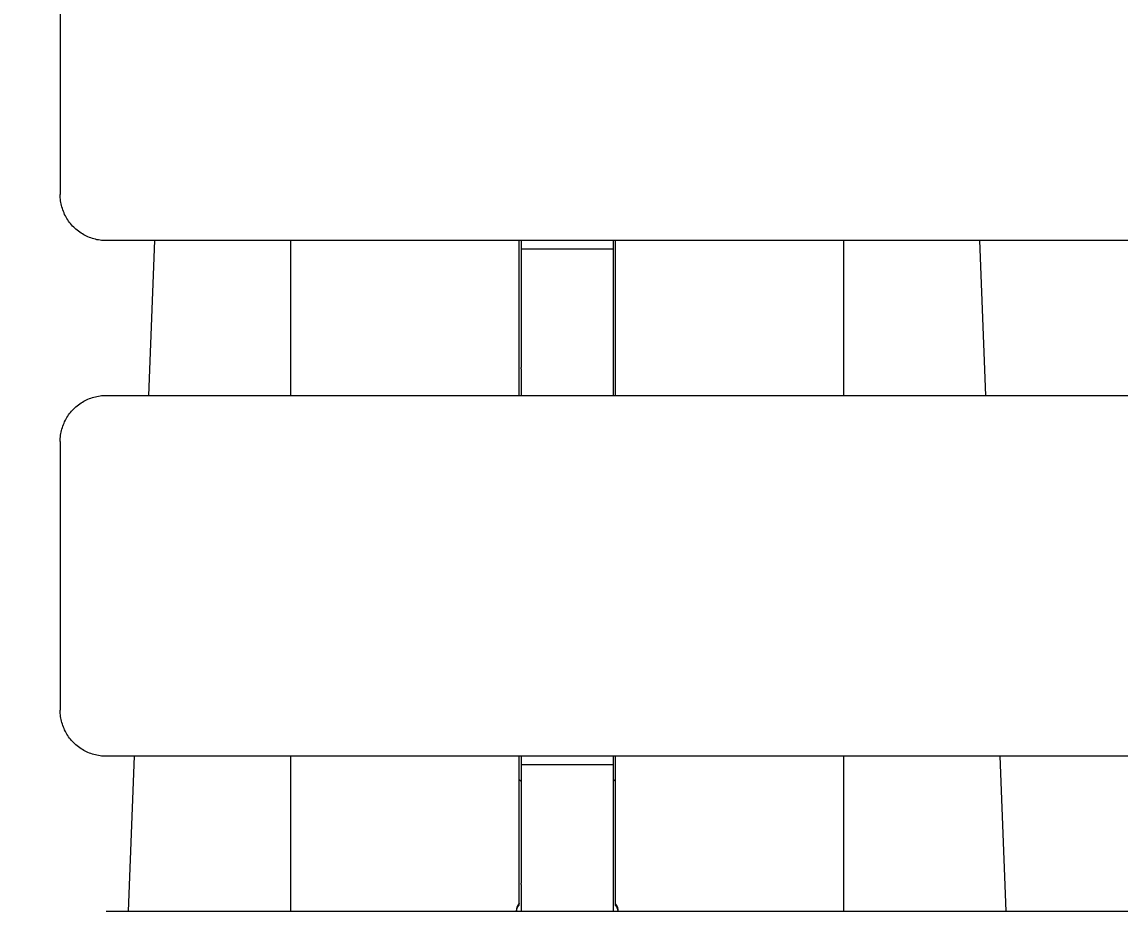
# Model space of a CAD drawing. Header units: inches. Extents: x -6 to 177, y -6 to 113.
# Drawn here: x 1.18 to 5.871, y 12.998 to 16.796 of the extents above; entities that cross this region are included whole.
import ezdxf

# ---------------------------------------------------------------- set-up
doc = ezdxf.new("R2010")
doc.units = ezdxf.units.IN
doc.layers.add('ZANO_R', color=7, linetype='Continuous', lineweight=0)
doc.layers.add('ZANO_W', color=1, linetype='Continuous', lineweight=0)
doc.styles.get("Standard").update_dxf_attribs({"font": 'arial.ttf'})
doc.dimstyles.new('amerykanie', dxfattribs={"dimtxt": 50, "dimasz": 50, "dimexe": 0.5, "dimexo": 0.5, "dimgap": 1, "dimtad": 1, "dimdec": 0, "dimzin": 0, "dimlunit": 5, "dimtxsty": 'Standard', "dimcen": 0.09, "dimclrd": 1, "dimclre": 1, "dimclrt": 1, "dimazin": 0, "dimtfac": 1, "dimtdec": 0, "dimtmove": 0, "dimatfit": 3, "dimfxl": 1, "dimtzin": 0, "dimarcsym": 1})

# ---------------------------------------------------------------- blocks, each defined once
blk = doc.blocks.new('*D367')
at = {"layer": 'ZANO_W', "color": 1, "lineweight": -2}
for p, q in [((1.0406, 28.1399), (-2.507, 28.1399)), ((-2.007, 27.1399), (-2.007, 1.4411)), ((1.0406, 0.4411), (-2.507, 0.4411))]:
    blk.add_line(p, q, dxfattribs=at)
at = {"layer": 'ZANO_W', "color": 1}
for points in [[(-1.8404, 27.1399), (-2.1737, 27.1399), (-2.007, 28.1399)], [(-2.1737, 1.4411), (-1.8404, 1.4411), (-2.007, 0.4411)]]:
    blk.add_solid(points, dxfattribs=at)
at = {"layer": 'ZANO_W', "color": 1, "insert": (-3.3473, 14.2905), "char_height": 1.625, "attachment_point": 5, "rotation": 90}
blk.add_mtext('27 11/16', dxfattribs=at)

msp = doc.modelspace()

# ---------------------------------------------------------------- linework, layer by layer
at = {"layer": 'ZANO_R'}
for p, q in [((1.34378, 17.20683), (1.34378, 16.10534)), ((1.34378, 16.10534), (1.34378, 16.05879)), ((1.34389, 16.05207), (1.34378, 16.05879)), ((1.34424, 16.04535), (1.34389, 16.05207)), ((1.34481, 16.03865), (1.34424, 16.04535)), ((1.34561, 16.03198), (1.34481, 16.03865)), ((1.34664, 16.02534), (1.34561, 16.03198)), ((1.3479, 16.01873), (1.34664, 16.02534)), ((1.34938, 16.01218), (1.3479, 16.01873)), ((1.35108, 16.00567), (1.34938, 16.01218)), ((1.353, 15.99923), (1.35108, 16.00567)), ((1.35515, 15.99286), (1.353, 15.99923)), ((1.3575, 15.98656), (1.35515, 15.99286)), ((1.36008, 15.98035), (1.3575, 15.98656)), ((1.36286, 15.97424), (1.36008, 15.98035)), ((1.36585, 15.96821), (1.36286, 15.97424)), ((1.36904, 15.9623), (1.36585, 15.96821)), ((1.37244, 15.9565), (1.36904, 15.9623)), ((1.37603, 15.95081), (1.37244, 15.9565)), ((1.37981, 15.94526), (1.37603, 15.95081)), ((1.38378, 15.93983), (1.37981, 15.94526)), ((1.38793, 15.93455), (1.38378, 15.93983)), ((1.39226, 15.9294), (1.38793, 15.93455)), ((1.39677, 15.92441), (1.39226, 15.9294)), ((1.40144, 15.91958), (1.39677, 15.92441)), ((1.40627, 15.91491), (1.40144, 15.91958)), ((1.41126, 15.9104), (1.40627, 15.91491)), ((1.41641, 15.90607), (1.41126, 15.9104)), ((1.42169, 15.90192), (1.41641, 15.90607)), ((1.42712, 15.89795), (1.42169, 15.90192)), ((1.43267, 15.89417), (1.42712, 15.89795)), ((1.43836, 15.89058), (1.43267, 15.89417)), ((1.44416, 15.88718), (1.43836, 15.89058)), ((1.45007, 15.88399), (1.44416, 15.88718)), ((1.4561, 15.881), (1.45007, 15.88399)), ((1.46221, 15.87822), (1.4561, 15.881)), ((1.46842, 15.87564), (1.46221, 15.87822)), ((1.47472, 15.87328), (1.46842, 15.87564)), ((1.48109, 15.87114), (1.47472, 15.87328)), ((1.48753, 15.86922), (1.48109, 15.87114)), ((1.49404, 15.86752), (1.48753, 15.86922)), ((1.50059, 15.86604), (1.49404, 15.86752)), ((1.5072, 15.86478), (1.50059, 15.86604)), ((1.51384, 15.86375), (1.5072, 15.86478)), ((1.52051, 15.86295), (1.51384, 15.86375)), ((1.52721, 15.86238), (1.52051, 15.86295)), ((1.53393, 15.86203), (1.52721, 15.86238)), ((1.54065, 15.86192), (1.53393, 15.86203)), ((13.11297, 15.86192), (1.54065, 15.86192)), ((1.72184, 15.20073), (1.74761, 15.86192)), ((2.32812, 15.86192), (2.32812, 15.20073)), ((3.30459, 15.20073), (3.30459, 15.86192)), ((3.31247, 15.86192), (3.31247, 15.82582)), ((3.70621, 15.86192), (3.70621, 15.82582)), ((3.71408, 15.86192), (3.71408, 15.20073)), ((4.69055, 15.20073), (4.69055, 15.86192)), ((5.27106, 15.86192), (5.29684, 15.20073)), ((3.31247, 15.82582), (3.31247, 15.82584)), ((3.31247, 15.82584), (3.31247, 15.82584)), ((3.31247, 15.82584), (3.31247, 15.82584)), ((3.31247, 15.82584), (3.31247, 15.82581)), ((3.70621, 15.82584), (3.31247, 15.82584)), ((3.31247, 15.82581), (3.31247, 15.82556)), ((3.31247, 15.82556), (3.31247, 15.82431)), ((3.31247, 15.82431), (3.31247, 15.81855)), ((3.31247, 15.81855), (3.31247, 15.79366)), ((3.70621, 15.82582), (3.70621, 15.82584)), ((3.70621, 15.82584), (3.70621, 15.82584)), ((3.70621, 15.82584), (3.70621, 15.82584)), ((3.70621, 15.82584), (3.70621, 15.82581)), ((3.70621, 15.82581), (3.70621, 15.82556)), ((3.70621, 15.82556), (3.70621, 15.82431)), ((3.70621, 15.82431), (3.70621, 15.81855)), ((3.70621, 15.81855), (3.70621, 15.79366)), ((3.31247, 15.79366), (3.31247, 15.71271)), ((3.70621, 15.79366), (3.70621, 15.71271)), ((3.31247, 15.71271), (3.31247, 15.31932)), ((3.70621, 15.71271), (3.70621, 15.31932)), ((3.31247, 15.31434), (3.31247, 15.31932)), ((3.31247, 15.31434), (3.31247, 15.20073)), ((3.70621, 15.31932), (3.70621, 15.31434)), ((3.70621, 15.31434), (3.70621, 15.20073)), ((1.50059, 15.19661), (1.5072, 15.19786)), ((1.5072, 15.19786), (1.51384, 15.19889)), ((1.51384, 15.19889), (1.52051, 15.19969)), ((1.52051, 15.19969), (1.52721, 15.20027)), ((1.52721, 15.20027), (1.53393, 15.20061)), ((1.53393, 15.20061), (1.54065, 15.20073)), ((1.54065, 15.20073), (13.11297, 15.20073)), ((1.40627, 15.14774), (1.41126, 15.15224)), ((1.41126, 15.15224), (1.41641, 15.15657)), ((1.41641, 15.15657), (1.42169, 15.16072)), ((1.42169, 15.16072), (1.42712, 15.16469)), ((1.42712, 15.16469), (1.43267, 15.16848)), ((1.43267, 15.16848), (1.43836, 15.17207)), ((1.43836, 15.17207), (1.44416, 15.17546)), ((1.44416, 15.17546), (1.45007, 15.17865)), ((1.45007, 15.17865), (1.4561, 15.18165)), ((1.4561, 15.18165), (1.46221, 15.18443)), ((1.46221, 15.18443), (1.46842, 15.187)), ((1.46842, 15.187), (1.47472, 15.18936)), ((1.47472, 15.18936), (1.48109, 15.1915)), ((1.48109, 15.1915), (1.48753, 15.19343)), ((1.48753, 15.19343), (1.49404, 15.19513)), ((1.49404, 15.19513), (1.50059, 15.19661)), ((1.36904, 15.10035), (1.37244, 15.10615)), ((1.37244, 15.10615), (1.37603, 15.11183)), ((1.37603, 15.11183), (1.37981, 15.11739)), ((1.37981, 15.11739), (1.38378, 15.12281)), ((1.38378, 15.12281), (1.38793, 15.1281)), ((1.38793, 15.1281), (1.39226, 15.13324)), ((1.39226, 15.13324), (1.39677, 15.13823)), ((1.39677, 15.13823), (1.40144, 15.14307)), ((1.40144, 15.14307), (1.40627, 15.14774)), ((1.34938, 15.05047), (1.35108, 15.05697)), ((1.35108, 15.05697), (1.353, 15.06341)), ((1.353, 15.06341), (1.35515, 15.06979)), ((1.35515, 15.06979), (1.3575, 15.07608)), ((1.3575, 15.07608), (1.36008, 15.08229)), ((1.36008, 15.08229), (1.36286, 15.08841)), ((1.36286, 15.08841), (1.36585, 15.09443)), ((1.36585, 15.09443), (1.36904, 15.10035)), ((1.34378, 15.00386), (1.34389, 15.01058)), ((1.34389, 15.01058), (1.34424, 15.01729)), ((1.34424, 15.01729), (1.34481, 15.02399)), ((1.34481, 15.02399), (1.34561, 15.03066)), ((1.34561, 15.03066), (1.34664, 15.03731)), ((1.34664, 15.03731), (1.3479, 15.04391)), ((1.3479, 15.04391), (1.34938, 15.05047)), ((1.34378, 15.00386), (1.34378, 13.90237)), ((1.34378, 13.90237), (1.34378, 13.85582)), ((1.34389, 13.8491), (1.34378, 13.85582)), ((1.34424, 13.84238), (1.34389, 13.8491)), ((1.34481, 13.83569), (1.34424, 13.84238)), ((1.34561, 13.82901), (1.34481, 13.83569)), ((1.34664, 13.82237), (1.34561, 13.82901)), ((1.3479, 13.81577), (1.34664, 13.82237)), ((1.34938, 13.80921), (1.3479, 13.81577)), ((1.35108, 13.80271), (1.34938, 13.80921)), ((1.353, 13.79626), (1.35108, 13.80271)), ((1.35515, 13.78989), (1.353, 13.79626)), ((1.3575, 13.7836), (1.35515, 13.78989)), ((1.36008, 13.77739), (1.3575, 13.7836)), ((1.36286, 13.77127), (1.36008, 13.77739)), ((1.36585, 13.76525), (1.36286, 13.77127)), ((1.36904, 13.75933), (1.36585, 13.76525)), ((1.37244, 13.75353), (1.36904, 13.75933)), ((1.37603, 13.74785), (1.37244, 13.75353)), ((1.37981, 13.74229), (1.37603, 13.74785)), ((1.38378, 13.73686), (1.37981, 13.74229)), ((1.38793, 13.73158), (1.38378, 13.73686)), ((1.39226, 13.72644), (1.38793, 13.73158)), ((1.39677, 13.72145), (1.39226, 13.72644)), ((1.40144, 13.71661), (1.39677, 13.72145)), ((1.40627, 13.71194), (1.40144, 13.71661)), ((1.41126, 13.70744), (1.40627, 13.71194)), ((1.41641, 13.70311), (1.41126, 13.70744)), ((1.42169, 13.69895), (1.41641, 13.70311)), ((1.42712, 13.69498), (1.42169, 13.69895)), ((1.43267, 13.6912), (1.42712, 13.69498)), ((1.43836, 13.68761), (1.43267, 13.6912)), ((1.44416, 13.68422), (1.43836, 13.68761)), ((1.45007, 13.68102), (1.44416, 13.68422)), ((1.4561, 13.67803), (1.45007, 13.68102)), ((1.46221, 13.67525), (1.4561, 13.67803)), ((1.46842, 13.67268), (1.46221, 13.67525)), ((1.47472, 13.67032), (1.46842, 13.67268)), ((1.48109, 13.66818), (1.47472, 13.67032)), ((1.48753, 13.66625), (1.48109, 13.66818)), ((1.49404, 13.66455), (1.48753, 13.66625)), ((1.50059, 13.66307), (1.49404, 13.66455)), ((1.5072, 13.66181), (1.50059, 13.66307)), ((1.51384, 13.66078), (1.5072, 13.66181)), ((1.52051, 13.65998), (1.51384, 13.66078)), ((1.52721, 13.65941), (1.52051, 13.65998)), ((1.53393, 13.65907), (1.52721, 13.65941)), ((1.54065, 13.65895), (1.53393, 13.65907)), ((13.11297, 13.65895), (1.54065, 13.65895)), ((1.63596, 12.99776), (1.66174, 13.65895)), ((2.32812, 13.65895), (2.32812, 12.99776)), ((3.30459, 13.0299), (3.30459, 13.65895)), ((3.31247, 13.65895), (3.31247, 13.62285)), ((3.70621, 13.65895), (3.70621, 13.62285)), ((3.71408, 13.65895), (3.71408, 13.0299)), ((4.69055, 12.99776), (4.69055, 13.65895)), ((5.35694, 13.65895), (5.38271, 12.99776)), ((3.31247, 13.62287), (3.31247, 13.62288)), ((3.31247, 13.62288), (3.31247, 13.62288)), ((3.31247, 13.62288), (3.31247, 13.62284)), ((3.70621, 13.62288), (3.31247, 13.62288)), ((3.31247, 13.62285), (3.31247, 13.62287)), ((3.31247, 13.62284), (3.31247, 13.62259)), ((3.31247, 13.62259), (3.31247, 13.62134)), ((3.31247, 13.62134), (3.31247, 13.61558)), ((3.31247, 13.61558), (3.31247, 13.59069)), ((3.70621, 13.62287), (3.70621, 13.62288)), ((3.70621, 13.62288), (3.70621, 13.62288)), ((3.70621, 13.62288), (3.70621, 13.62284)), ((3.70621, 13.62285), (3.70621, 13.62287)), ((3.70621, 13.62284), (3.70621, 13.62259)), ((3.70621, 13.62259), (3.70621, 13.62134)), ((3.70621, 13.62134), (3.70621, 13.61558)), ((3.70621, 13.61558), (3.70621, 13.59069)), ((3.30459, 13.55939), (3.30549, 13.55852)), ((3.30549, 13.55852), (3.30641, 13.55768)), ((3.30641, 13.55768), (3.30736, 13.55687)), ((3.30736, 13.55687), (3.30834, 13.55609)), ((3.30834, 13.55609), (3.30934, 13.55535)), ((3.31247, 13.59069), (3.31247, 13.50974)), ((3.70621, 13.59069), (3.70621, 13.50974)), ((3.70934, 13.55535), (3.71034, 13.55609)), ((3.71034, 13.55609), (3.71131, 13.55687)), ((3.71131, 13.55687), (3.71226, 13.55768)), ((3.71226, 13.55768), (3.71319, 13.55852)), ((3.71319, 13.55852), (3.71408, 13.55939)), ((3.30934, 13.55535), (3.31036, 13.55463)), ((3.31036, 13.55463), (3.3114, 13.55395)), ((3.3114, 13.55395), (3.31247, 13.5533)), ((3.31247, 13.50974), (3.31247, 13.11636)), ((3.70621, 13.5533), (3.70727, 13.55395)), ((3.70621, 13.50974), (3.70621, 13.11636)), ((3.70727, 13.55395), (3.70832, 13.55463)), ((3.70832, 13.55463), (3.70934, 13.55535)), ((3.31247, 13.11137), (3.31247, 13.11636)), ((3.31247, 13.11137), (3.31247, 12.99776)), ((3.70621, 13.11636), (3.70621, 13.11137)), ((3.70621, 13.11137), (3.70621, 12.99776)), ((1.54065, 12.99776), (13.11297, 12.99776)), ((3.29308, 13.00317), (3.29306, 13.00182)), ((3.29306, 13.00182), (3.2931, 13.00046)), ((3.29314, 13.00453), (3.29308, 13.00317)), ((3.2931, 13.00046), (3.29317, 12.99911)), ((3.29325, 13.00588), (3.29314, 13.00453)), ((3.29317, 12.99911), (3.2933, 12.99776)), ((3.2932, 12.99876), (3.29334, 13.00006)), ((3.2934, 13.00722), (3.29325, 13.00588)), ((3.29334, 13.00006), (3.29351, 13.00137)), ((3.2936, 13.00856), (3.2934, 13.00722)), ((3.29351, 13.00137), (3.29373, 13.00266)), ((3.29385, 13.00989), (3.2936, 13.00856)), ((3.29373, 13.00266), (3.294, 13.00395)), ((3.29414, 13.01122), (3.29385, 13.00989)), ((3.294, 13.00395), (3.2943, 13.00522)), ((3.29448, 13.01253), (3.29414, 13.01122)), ((3.2943, 13.00522), (3.29465, 13.00649)), ((3.29486, 13.01383), (3.29448, 13.01253)), ((3.29465, 13.00649), (3.29504, 13.00774)), ((3.29529, 13.01512), (3.29486, 13.01383)), ((3.29504, 13.00774), (3.29547, 13.00898)), ((3.29576, 13.01639), (3.29529, 13.01512)), ((3.29547, 13.00898), (3.29594, 13.01021)), ((3.29627, 13.01764), (3.29576, 13.01639)), ((3.29594, 13.01021), (3.29646, 13.01141)), ((3.29683, 13.01888), (3.29627, 13.01764)), ((3.29646, 13.01141), (3.29701, 13.01261)), ((3.29743, 13.02009), (3.29683, 13.01888)), ((3.29701, 13.01261), (3.2976, 13.01378)), ((3.29807, 13.02128), (3.29743, 13.02009)), ((3.2976, 13.01378), (3.29824, 13.01493)), ((3.29875, 13.02246), (3.29807, 13.02128)), ((3.29824, 13.01493), (3.29891, 13.01606)), ((3.29947, 13.0236), (3.29875, 13.02246)), ((3.29891, 13.01606), (3.29961, 13.01716)), ((3.30024, 13.02472), (3.29947, 13.0236)), ((3.29961, 13.01716), (3.30036, 13.01824)), ((3.30104, 13.02582), (3.30024, 13.02472)), ((3.30036, 13.01824), (3.30114, 13.0193)), ((3.30187, 13.02688), (3.30104, 13.02582)), ((3.30114, 13.0193), (3.30195, 13.02033)), ((3.30274, 13.02792), (3.30187, 13.02688)), ((3.30195, 13.02033), (3.3028, 13.02133)), ((3.30365, 13.02893), (3.30274, 13.02792)), ((3.3028, 13.02133), (3.30368, 13.02231)), ((3.30459, 13.0299), (3.30365, 13.02893)), ((3.30368, 13.02231), (3.30459, 13.02325)), ((3.30459, 13.02325), (3.30459, 13.0299)), ((3.71408, 13.0299), (3.71502, 13.02893)), ((3.71408, 13.0299), (3.71408, 13.02325)), ((3.71408, 13.02325), (3.715, 13.02231)), ((3.715, 13.02231), (3.71588, 13.02133)), ((3.71502, 13.02893), (3.71593, 13.02792)), ((3.71588, 13.02133), (3.71672, 13.02033)), ((3.71593, 13.02792), (3.71681, 13.02688)), ((3.71672, 13.02033), (3.71754, 13.0193)), ((3.71681, 13.02688), (3.71764, 13.02582)), ((3.71754, 13.0193), (3.71832, 13.01824)), ((3.71764, 13.02582), (3.71844, 13.02472)), ((3.71832, 13.01824), (3.71906, 13.01716)), ((3.71844, 13.02472), (3.7192, 13.0236)), ((3.71906, 13.01716), (3.71977, 13.01606)), ((3.7192, 13.0236), (3.71992, 13.02246)), ((3.71977, 13.01606), (3.72044, 13.01493)), ((3.71992, 13.02246), (3.72061, 13.02128)), ((3.72044, 13.01493), (3.72107, 13.01378)), ((3.72061, 13.02128), (3.72125, 13.02009)), ((3.72107, 13.01378), (3.72166, 13.01261)), ((3.72125, 13.02009), (3.72185, 13.01888)), ((3.72166, 13.01261), (3.72222, 13.01141)), ((3.72185, 13.01888), (3.7224, 13.01764)), ((3.72222, 13.01141), (3.72273, 13.01021)), ((3.7224, 13.01764), (3.72292, 13.01639)), ((3.72273, 13.01021), (3.72321, 13.00898)), ((3.72292, 13.01639), (3.72339, 13.01512)), ((3.72321, 13.00898), (3.72364, 13.00774)), ((3.72339, 13.01512), (3.72382, 13.01383)), ((3.72364, 13.00774), (3.72403, 13.00649)), ((3.72382, 13.01383), (3.7242, 13.01253)), ((3.72403, 13.00649), (3.72438, 13.00522)), ((3.7242, 13.01253), (3.72454, 13.01122)), ((3.72438, 13.00522), (3.72468, 13.00395)), ((3.72454, 13.01122), (3.72483, 13.00989)), ((3.72468, 13.00395), (3.72494, 13.00266)), ((3.72483, 13.00989), (3.72508, 13.00856)), ((3.72494, 13.00266), (3.72516, 13.00137)), ((3.72508, 13.00856), (3.72528, 13.00722)), ((3.72516, 13.00137), (3.72534, 13.00006)), ((3.72528, 13.00722), (3.72543, 13.00588)), ((3.72534, 13.00006), (3.72547, 12.99876)), ((3.7255, 12.99911), (3.72538, 12.99776)), ((3.72543, 13.00588), (3.72554, 13.00453)), ((3.72558, 13.00046), (3.7255, 12.99911)), ((3.72554, 13.00453), (3.7256, 13.00317)), ((3.72561, 13.00182), (3.72558, 13.00046)), ((3.7256, 13.00317), (3.72561, 13.00182))]:
    msp.add_line(p, q, dxfattribs=at)

# ---------------------------------------------------------------- dimensions: what is measured, and where the dimension line sits
at = {"layer": 'ZANO_W'}
dim = msp.add_linear_dim(base=(-2.00704, 0.44115), p1=(1.54065, 28.13986), p2=(1.54065, 0.44115), angle=90, dimstyle='amerykanie', override={"dimtxt": 1.625, "dimasz": 1, "dimgap": 0.5, "dimdec": 4, "dimaunit": 1, "dimadec": 1, "dimtdec": 4, "dimtmove": 1, "dimfrac": 2}, dxfattribs=at)
dim.commit()
dim.dimension.update_dxf_attribs({"geometry": '*D367', "text_midpoint": (-3.34725, 14.2905)})

doc.saveas('drawing.dxf')
